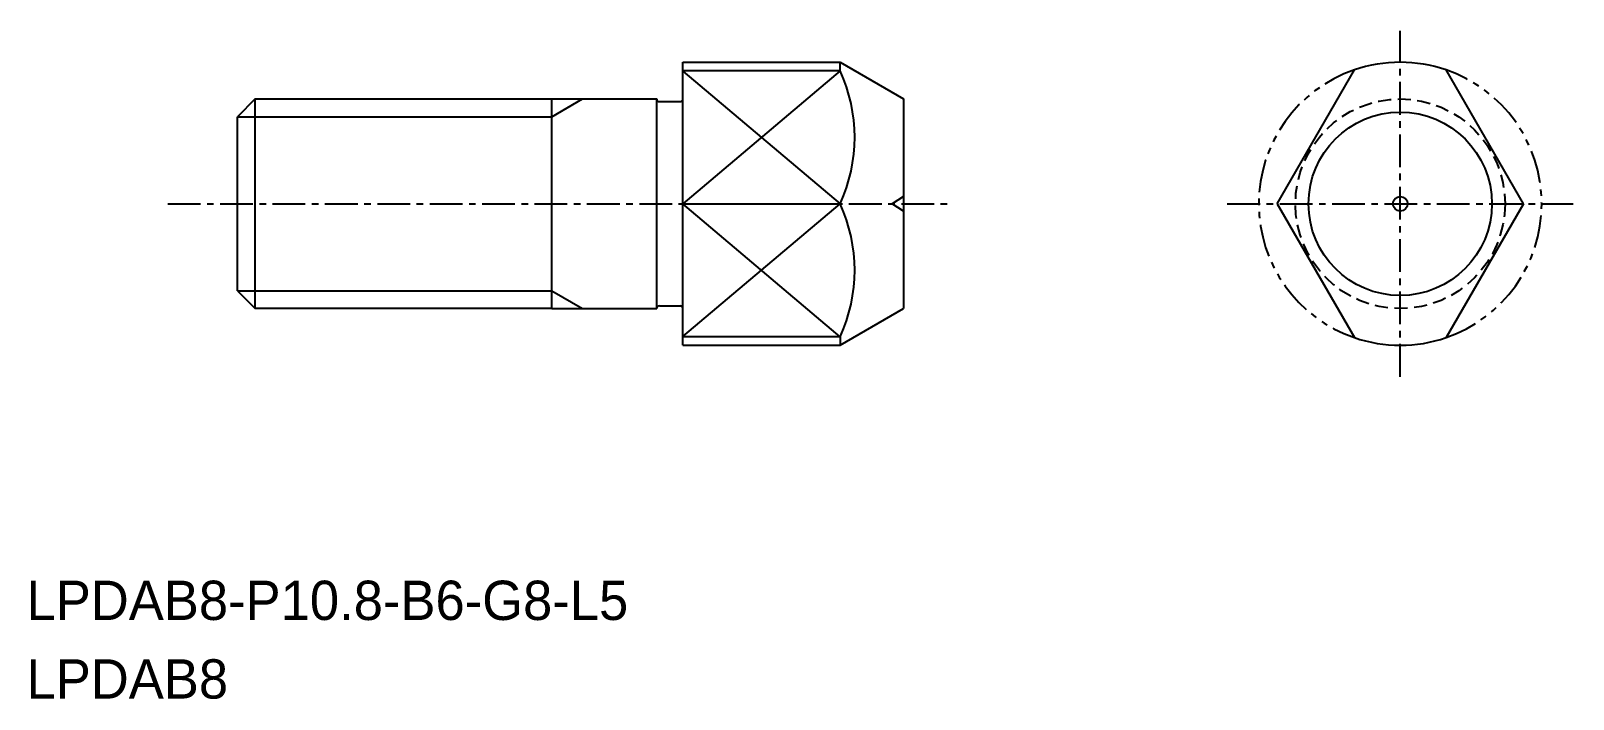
# Model space of a CAD drawing. Extents: x -1873.2 to -1814.4, y -653.1 to -627.6.
import ezdxf

# ---------------------------------------------------------------- set-up
doc = ezdxf.new("R2010")
doc.units = 0
for name, pattern in [('CENTER', [2, 1.25, -0.25, 0.25, -0.25]), ('DASHED', [0.75, 0.5, -0.25]), ('PHANTOM', [2.5, 1.25, -0.25, 0.25, -0.25, 0.25, -0.25])]:
    doc.linetypes.add(name, pattern=pattern)
doc.layers.get('0').update_dxf_attribs({"linetype": 'CONTINUOUS'})
doc.layers.add('CENTER', color=1, linetype='CENTER')

msp = doc.modelspace()

# ---------------------------------------------------------------- linework, layer by layer
for p, q in [((-1848.357, -628.779), (-1842.357, -628.779)), ((-1848.357, -639.578), (-1848.357, -628.779)), ((-1842.357, -629.102), (-1848.357, -629.102)), ((-1842.357, -629.102), (-1842.357, -628.779)), ((-1842.357, -628.779), (-1839.932, -630.179)), ((-1853.357, -638.178), (-1853.357, -630.179)), ((-1853.357, -630.179), (-1849.357, -630.179)), ((-1849.357, -638.178), (-1849.357, -630.179)), ((-1849.357, -638.178), (-1849.357, -630.179)), ((-1849.257, -630.278), (-1848.457, -630.278)), ((-1848.357, -630.179), (-1848.357, -630.179)), ((-1839.932, -630.179), (-1839.932, -638.178)), ((-1849.257, -638.078), (-1848.457, -638.078)), ((-1853.357, -638.178), (-1849.357, -638.178)), ((-1848.357, -638.178), (-1848.357, -638.178)), ((-1842.357, -639.578), (-1839.932, -638.178)), ((-1842.357, -639.255), (-1848.357, -639.255)), ((-1842.357, -639.255), (-1842.357, -639.578)), ((-1848.357, -639.578), (-1842.357, -639.578))]:
    msp.add_line(p, q)
at = {"color": 3, "linetype": 'CONTINUOUS'}
for p, q in [((-1842.357, -629.102), (-1848.357, -634.178)), ((-1848.357, -629.113), (-1842.357, -634.178)), ((-1853.357, -630.855), (-1852.185, -630.179)), ((-1865.357, -630.855), (-1853.357, -630.855)), ((-1848.357, -639.244), (-1842.357, -634.178)), ((-1842.357, -639.255), (-1848.357, -634.178)), ((-1865.357, -637.502), (-1853.357, -637.502)), ((-1853.357, -637.502), (-1852.185, -638.178))]:
    msp.add_line(p, q, dxfattribs=at)
at = {"color": 7, "linetype": 'CONTINUOUS'}
for p, q in [((-1825.676, -634.178), (-1822.727, -629.07)), ((-1816.277, -634.178), (-1819.227, -629.07)), ((-1864.68, -630.179), (-1865.357, -630.855)), ((-1864.68, -638.178), (-1864.68, -630.179)), ((-1864.68, -630.179), (-1853.357, -630.179)), ((-1865.357, -637.502), (-1865.357, -630.855)), ((-1848.357, -634.178), (-1842.357, -634.178)), ((-1825.676, -634.178), (-1822.727, -639.287)), ((-1816.277, -634.178), (-1819.227, -639.287)), ((-1865.357, -637.502), (-1864.68, -638.178)), ((-1853.357, -638.178), (-1864.68, -638.178))]:
    msp.add_line(p, q, dxfattribs=at)
at = {"color": 3}
for p in [(-1839.932, -633.898), (-1839.932, -634.459)]:
    msp.add_line(p, (-1840.365, -634.178), dxfattribs=at)
at = {"color": 3, "linetype": 'DASHED'}
msp.add_circle((-1820.977, -634.178), 4, dxfattribs=at)
for radius in [3.5, 0.281]:
    msp.add_circle((-1820.977, -634.178), radius)
at = {"color": 7, "linetype": 'CONTINUOUS'}
for centre, start, end in [((-1847.874, -631.64), 335.29289, 24.70711), ((-1847.874, -636.717), 335.29286, 24.70708)]:
    msp.add_arc(centre, 6.073, start, end, dxfattribs=at)
at = {"color": 3, "linetype": 'PHANTOM'}
for start, end in [(108.90949, 251.09051), (288.90949, 71.09051)]:
    msp.add_arc((-1820.977, -634.178), 5.4, start, end, dxfattribs=at)
for centre, radius, start, end in [((-1820.977, -634.178), 5.4, 71.09051, 108.90949), ((-1849.257, -630.179), 0.1, 180, 270), ((-1848.457, -630.179), 0.1, 270, 0), ((-1849.257, -638.178), 0.1, 90, 180), ((-1848.457, -638.178), 0.1, 0, 90), ((-1820.977, -634.178), 5.4, 251.09051, 288.90949)]:
    msp.add_arc(centre, radius, start, end)
at = {"layer": 'CENTER', "color": 1, "linetype": 'CENTER'}
for p, q in [((-1820.977, -640.778), (-1820.977, -627.578)), ((-1868.02, -634.178), (-1838.095, -634.178)), ((-1827.577, -634.178), (-1814.377, -634.178))]:
    msp.add_line(p, q, dxfattribs=at)

# ---------------------------------------------------------------- texts
for s, p in [('LPDAB8-P10.8-B6-G8-L5 ', (-1873.411, -650.061)), ('LPDAB8', (-1873.411, -653.061))]:
    msp.add_text(s, height=1.5).set_placement(p)

doc.saveas('drawing.dxf')
